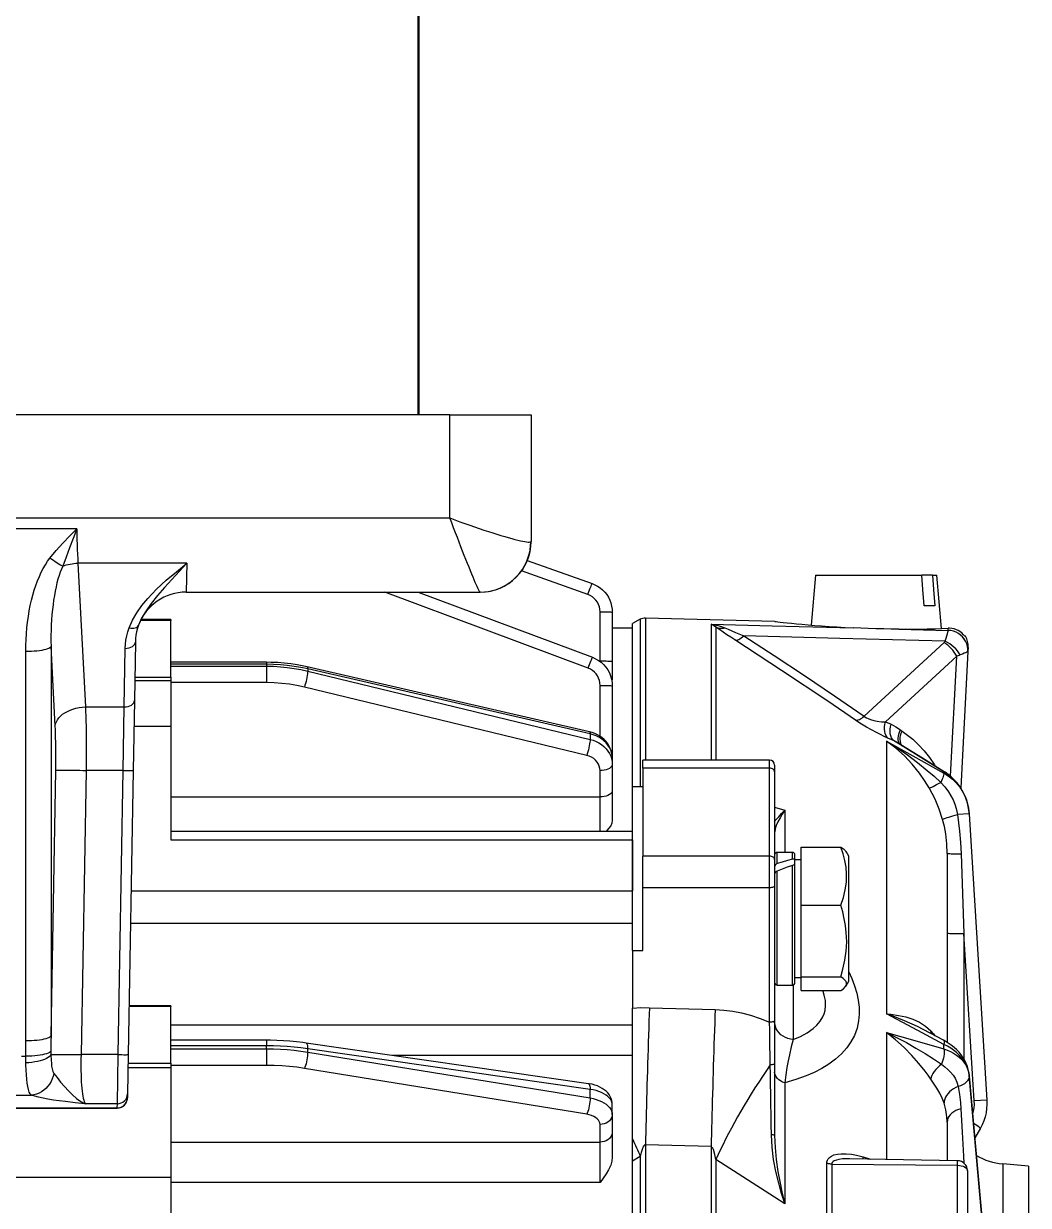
# Model space of a CAD drawing. Header units: millimetres. Extents: x 184 to 2141, y 95 to 1347.
# Drawn here: x 579.36 to 619.23, y 1046.54 to 1093.42 of the extents above; entities that cross this region are included whole.
import ezdxf

# ---------------------------------------------------------------- set-up
doc = ezdxf.new("R2010")
doc.units = ezdxf.units.MM
doc.layers.add('gruba', color=7, linetype='Continuous', lineweight=50)

msp = doc.modelspace()

# ---------------------------------------------------------------- linework, layer by layer
at = {"color": 7, "linetype": 'Continuous'}
for p, q in [((596.279, 1077.89), (579.03, 1077.89)), ((596.279, 1077.89), (599.501, 1077.89)), ((596.279, 1073.804), (596.279, 1077.89)), ((599.501, 1077.89), (599.501, 1072.877)), ((514.122, 1073.804), (596.279, 1073.804)), ((581.478, 1073.376), (577.25, 1073.376)), ((585.845, 1072.014), (581.521, 1072.014)), ((581.521, 1072.014), (581.82, 1066.309)), ((585.845, 1072.014), (585.813, 1070.863)), ((601.757, 1070.769), (599.124, 1071.704)), ((599.352, 1072.117), (601.919, 1071.205)), ((610.787, 1071.532), (610.614, 1069.554)), ((610.787, 1071.532), (615.008, 1071.532)), ((615.428, 1071.532), (615.008, 1071.532)), ((615.428, 1071.532), (615.6, 1071.532)), ((615.785, 1069.419), (615.6, 1071.532)), ((585.813, 1070.863), (597.482, 1070.863)), ((601.768, 1067.844), (593.696, 1070.863)), ((595.024, 1070.863), (601.938, 1068.277)), ((615.519, 1070.324), (615.099, 1070.324)), ((602.239, 1068.134), (602.239, 1070.086)), ((602.722, 1070.066), (602.722, 1068.114)), ((609.167, 1069.699), (604.039, 1069.833)), ((604.039, 1069.833), (604.039, 1064.198)), ((585.204, 1069.736), (584.005, 1069.736)), ((585.204, 1069.771), (584.022, 1069.771)), ((585.204, 1069.771), (585.204, 1069.736)), ((585.204, 1067.487), (585.204, 1069.736)), ((603.528, 1069.433), (602.722, 1069.433)), ((603.836, 1069.784), (603.528, 1069.617)), ((603.528, 1063.141), (603.528, 1069.617)), ((603.836, 1069.784), (603.836, 1063.141)), ((606.646, 1069.593), (606.646, 1064.198)), ((606.838, 1069.471), (606.838, 1064.198)), ((614.093, 1069.397), (616.053, 1069.346)), ((616.053, 1069.346), (616.057, 1069.429)), ((616.053, 1069.344), (616.053, 1069.346)), ((583.799, 1068.884), (583.759, 1066.561)), ((612.721, 1065.939), (615.889, 1068.866)), ((616.738, 1069.115), (616.709, 1069.115)), ((579.449, 1053.058), (579.449, 1068.502)), ((580.616, 1065.555), (580.451, 1068.705)), ((580.451, 1068.705), (580.451, 1053.261)), ((583.356, 1066.309), (583.397, 1068.633)), ((616.836, 1068.501), (616.55, 1063.093)), ((616.845, 1068.67), (616.836, 1068.501)), ((616.836, 1068.501), (616.836, 1068.501)), ((589.002, 1068.079), (585.204, 1068.079)), ((589.002, 1068.001), (585.204, 1068.001)), ((585.204, 1067.925), (589.002, 1067.925)), ((589.002, 1068.079), (589.002, 1068.001)), ((589.002, 1068.001), (589.002, 1067.925)), ((589.002, 1067.925), (589.002, 1067.273)), ((602.209, 1068.134), (602.239, 1068.134)), ((602.239, 1068.112), (602.239, 1068.134)), ((602.722, 1068.114), (602.722, 1067.402)), ((616.389, 1068.325), (613.565, 1065.715)), ((616.138, 1063.559), (616.389, 1068.325)), ((583.775, 1067.487), (585.204, 1067.487)), ((585.204, 1067.487), (585.204, 1067.346)), ((601.819, 1065.323), (590.615, 1067.897)), ((590.637, 1067.816), (590.637, 1067.731)), ((601.841, 1065.242), (590.637, 1067.816)), ((590.637, 1067.731), (601.841, 1065.02)), ((585.204, 1067.346), (583.773, 1067.346)), ((585.204, 1067.346), (585.204, 1065.544)), ((589.002, 1067.273), (585.204, 1067.273)), ((601.711, 1064.383), (590.507, 1067.095)), ((602.239, 1065.143), (602.239, 1067.165)), ((602.722, 1067.145), (602.722, 1064.563)), ((583.759, 1066.561), (583.711, 1063.79)), ((581.82, 1066.309), (583.356, 1066.309)), ((583.308, 1063.79), (583.356, 1066.309)), ((613.565, 1065.715), (613.785, 1065.62)), ((583.741, 1065.544), (585.204, 1065.544)), ((585.204, 1065.544), (585.204, 1061.039)), ((601.841, 1065.242), (601.841, 1065.02)), ((613.601, 1064.953), (613.601, 1054.133)), ((613.884, 1064.978), (613.664, 1065.074)), ((602.722, 1064.563), (602.722, 1064.282)), ((602.722, 1064.282), (602.722, 1064.029)), ((608.965, 1064.198), (603.931, 1064.198)), ((603.931, 1063.883), (603.931, 1064.198)), ((608.965, 1063.883), (608.965, 1064.198)), ((580.451, 1053.261), (580.639, 1063.792)), ((581.842, 1063.79), (581.642, 1052.516)), ((583.308, 1063.79), (581.842, 1063.79)), ((583.111, 1052.516), (583.308, 1063.79)), ((583.711, 1063.79), (583.514, 1052.516)), ((602.239, 1062.742), (602.239, 1063.782)), ((602.722, 1064.029), (602.722, 1062.989)), ((603.931, 1063.883), (603.931, 1060.39)), ((608.965, 1063.883), (603.931, 1063.883)), ((608.965, 1060.39), (608.965, 1063.883)), ((609.166, 1063.997), (609.166, 1063.735)), ((609.166, 1063.735), (609.166, 1060.255)), ((615.883, 1063.684), (615.88, 1063.738)), ((602.722, 1062.989), (602.722, 1061.807)), ((603.931, 1063.141), (603.528, 1063.141)), ((603.528, 1056.644), (603.528, 1063.141)), ((585.204, 1062.742), (602.239, 1062.742)), ((602.239, 1061.368), (602.239, 1062.742)), ((609.166, 1062.333), (609.568, 1062.216)), ((609.568, 1062.216), (609.568, 1060.54)), ((616.886, 1062.072), (616.422, 1062.044)), ((616.885, 1062.079), (616.886, 1062.072)), ((616.886, 1062.072), (617.586, 1050.709)), ((603.528, 1061.368), (585.204, 1061.368)), ((585.204, 1061.039), (603.528, 1061.039)), ((603.528, 1061.039), (603.528, 1059.016)), ((609.166, 1061.343), (609.166, 1061.239)), ((609.166, 1061.239), (609.166, 1061.239)), ((609.871, 1060.54), (609.267, 1060.54)), ((609.267, 1060.091), (609.267, 1060.54)), ((609.871, 1060.267), (609.871, 1060.54)), ((609.972, 1060.209), (609.972, 1060.439)), ((610.213, 1058.445), (610.213, 1060.751)), ((610.213, 1060.751), (611.791, 1060.751)), ((612.106, 1060.383), (611.999, 1060.568)), ((616.013, 1060.496), (616.013, 1053.003)), ((616.567, 1060.48), (616.678, 1057.322)), ((603.931, 1059.137), (603.931, 1060.39)), ((608.965, 1060.39), (603.931, 1060.39)), ((608.965, 1059.137), (608.965, 1060.39)), ((609.166, 1060.255), (609.166, 1059.21)), ((609.871, 1055.272), (609.871, 1060.022)), ((610.213, 1060.242), (609.972, 1060.242)), ((609.972, 1060.045), (609.972, 1060.209)), ((609.972, 1059.974), (609.972, 1060.045)), ((609.972, 1055.373), (609.972, 1059.974)), ((612.106, 1060.237), (612.106, 1060.383)), ((612.106, 1055.429), (612.106, 1060.237)), ((609.267, 1055.272), (609.267, 1059.795)), ((603.931, 1056.644), (603.931, 1059.137)), ((608.965, 1059.137), (603.931, 1059.137)), ((608.965, 1053.798), (608.965, 1059.137)), ((609.166, 1059.21), (609.166, 1053.871)), ((583.627, 1059.016), (603.528, 1059.016)), ((610.213, 1058.445), (611.791, 1058.445)), ((610.213, 1055.6), (610.213, 1058.445)), ((583.605, 1057.724), (603.528, 1057.724)), ((616.678, 1057.322), (616.678, 1052.342)), ((617.088, 1050.678), (616.678, 1057.322)), ((603.528, 1056.644), (603.931, 1056.644)), ((603.528, 1056.644), (603.528, 1054.359)), ((609.267, 1055.272), (609.871, 1055.272)), ((609.901, 1055.277), (609.901, 1053.113)), ((609.972, 1055.57), (610.213, 1055.57)), ((610.213, 1055.6), (611.791, 1055.6)), ((610.213, 1055.061), (610.213, 1055.6)), ((611.999, 1055.244), (612.106, 1055.429)), ((610.213, 1055.061), (611.791, 1055.061)), ((585.204, 1054.42), (583.547, 1054.42)), ((585.204, 1054.455), (583.548, 1054.455)), ((585.204, 1054.455), (585.204, 1054.42)), ((585.204, 1052.171), (585.204, 1054.42)), ((603.528, 1049.174), (603.528, 1054.359)), ((604.197, 1054.378), (606.804, 1054.3)), ((609.166, 1053.871), (609.166, 1052.144)), ((585.204, 1053.694), (603.528, 1053.694)), ((613.601, 1053.397), (613.601, 1048.357)), ((615.865, 1053.086), (615.056, 1053.513)), ((589.002, 1053.084), (585.204, 1053.084)), ((589.002, 1053.084), (589.002, 1052.864)), ((601.779, 1051.363), (590.575, 1052.973)), ((615.886, 1052.741), (615.886, 1052.923)), ((580.449, 1052.649), (580.449, 1052.52)), ((583.111, 1052.516), (581.642, 1052.516)), ((583.084, 1050.568), (583.111, 1052.516)), ((583.514, 1052.516), (583.487, 1050.958)), ((589.002, 1052.864), (585.204, 1052.864)), ((585.204, 1052.748), (589.002, 1052.748)), ((589.002, 1052.748), (589.002, 1052.864)), ((589.002, 1052.748), (589.002, 1052.09)), ((590.637, 1052.618), (590.637, 1052.748)), ((601.841, 1051.138), (590.637, 1052.748)), ((590.637, 1052.618), (601.841, 1050.795)), ((603.528, 1052.481), (593.998, 1052.481)), ((579.276, 1052.448), (579.452, 1052.448)), ((579.455, 1052.189), (579.452, 1052.448)), ((585.204, 1051.991), (583.505, 1051.991)), ((583.508, 1052.171), (585.204, 1052.171)), ((585.204, 1052.171), (585.204, 1051.991)), ((589.002, 1052.09), (585.204, 1052.09)), ((585.204, 1051.991), (585.204, 1047.655)), ((609.166, 1052.144), (609.166, 1049.307)), ((601.711, 1050.148), (590.507, 1051.97)), ((617.583, 1043.983), (616.885, 1051.73)), ((616.885, 1051.73), (616.886, 1051.702)), ((616.886, 1051.702), (616.886, 1051.679)), ((617.585, 1043.956), (616.886, 1051.702)), ((616.886, 1051.679), (617.585, 1043.933)), ((601.841, 1050.795), (601.841, 1051.138)), ((609.568, 1051.393), (609.568, 1046.602)), ((579.057, 1050.908), (579.672, 1050.908)), ((583.487, 1050.958), (583.484, 1050.797)), ((617.586, 1050.709), (617.088, 1050.678)), ((573.772, 1050.399), (583.08, 1050.399)), ((573.772, 1050.393), (583.08, 1050.393)), ((583.084, 1050.568), (581.809, 1050.568)), ((583.08, 1050.399), (583.081, 1050.399)), ((583.08, 1050.393), (583.08, 1050.399)), ((583.081, 1050.399), (583.084, 1050.568)), ((583.082, 1050.393), (583.081, 1050.399)), ((602.722, 1050.139), (602.722, 1050.528)), ((602.722, 1050.139), (602.722, 1049.44)), ((602.239, 1049.045), (602.239, 1049.744)), ((602.722, 1049.704), (602.722, 1049.674)), ((616.013, 1049.837), (616.013, 1048.315)), ((602.722, 1049.44), (602.722, 1048.443)), ((603.528, 1048.295), (603.528, 1049.174)), ((617.32, 1049.578), (617.112, 1049.217)), ((585.204, 1049.045), (602.239, 1049.045)), ((602.239, 1047.445), (602.239, 1049.045)), ((604.039, 1048.938), (604.039, 1000.523)), ((606.646, 1048.864), (604.039, 1048.938)), ((606.646, 1048.864), (606.646, 1000.596)), ((603.836, 1048.478), (603.528, 1048.295)), ((603.528, 1001.166), (603.528, 1048.295)), ((603.836, 1048.478), (603.836, 1000.982)), ((606.838, 1048.351), (606.838, 1001.109)), ((612.13, 1048.379), (612.118, 1048.38)), ((616.422, 1048.308), (612.13, 1048.383)), ((612.678, 1048.456), (612.968, 1048.368)), ((616.422, 1048.125), (616.422, 1048.308)), ((611.235, 1043.609), (611.235, 1048.203)), ((611.43, 1048.173), (611.43, 1043.585)), ((611.43, 1048.173), (616.422, 1048.125)), ((616.422, 1043.546), (616.422, 1048.125)), ((616.818, 1047.905), (616.818, 1047.902)), ((616.818, 1047.902), (616.818, 1043.367)), ((619.234, 1048.088), (618.218, 1048.177)), ((618.218, 1048.177), (618.218, 1045.338)), ((619.234, 1048.088), (619.234, 1045.269)), ((525.197, 1047.655), (585.204, 1047.655)), ((585.204, 1047.655), (585.204, 1046.131)), ((602.239, 1047.445), (585.204, 1047.445))]:
    msp.add_line(p, q, dxfattribs=at)
at = {"color": 7, "linetype": 'Continuous', "flags": 128}
for points in [[(596.279, 1073.804), (596.478, 1073.73), (596.676, 1073.658), (596.873, 1073.587), (597.067, 1073.518), (597.259, 1073.451), (597.447, 1073.387), (597.63, 1073.325), (597.808, 1073.266), (597.98, 1073.211), (598.146, 1073.158), (598.305, 1073.11), (598.455, 1073.065), (598.598, 1073.024), (598.732, 1072.986), (598.856, 1072.954), (598.971, 1072.925), (599.075, 1072.901), (599.168, 1072.881), (599.251, 1072.866), (599.322, 1072.856), (599.382, 1072.85), (599.429, 1072.849), (599.465, 1072.853), (599.488, 1072.861)], [(597.482, 1070.863), (597.474, 1070.869), (597.46, 1070.888), (597.442, 1070.918), (597.42, 1070.961), (597.393, 1071.016), (597.362, 1071.082), (597.327, 1071.16), (597.288, 1071.249), (597.245, 1071.349), (597.199, 1071.459), (597.149, 1071.58), (597.095, 1071.709), (597.038, 1071.848), (596.979, 1071.996), (596.917, 1072.151), (596.852, 1072.314), (596.785, 1072.484), (596.717, 1072.66), (596.646, 1072.841), (596.575, 1073.027), (596.502, 1073.217), (596.428, 1073.41), (596.353, 1073.606), (596.279, 1073.804)], [(580.409, 1072.212), (580.657, 1072.516), (580.919, 1072.808), (581.193, 1073.093), (581.474, 1073.371), (581.478, 1073.376)], [(581.478, 1073.376), (581.476, 1073.369), (581.331, 1072.991), (581.189, 1072.62), (581.049, 1072.251), (580.914, 1071.89)], [(581.478, 1073.376), (581.479, 1073.164), (581.482, 1072.956), (581.486, 1072.753), (581.492, 1072.557), (581.5, 1072.368), (581.51, 1072.186), (581.521, 1072.014)], [(597.482, 1070.863), (597.647, 1070.87), (597.811, 1070.89), (597.973, 1070.924), (598.131, 1070.971), (598.285, 1071.031), (598.433, 1071.103), (598.575, 1071.188), (598.709, 1071.284), (598.836, 1071.39), (598.953, 1071.507), (599.06, 1071.633), (599.157, 1071.767), (599.242, 1071.909), (599.315, 1072.057), (599.376, 1072.211), (599.424, 1072.37), (599.459, 1072.532), (599.48, 1072.696), (599.488, 1072.861)], [(599.488, 1072.861), (599.495, 1072.866), (599.499, 1072.872), (599.501, 1072.877)], [(579.449, 1068.502), (579.451, 1068.741), (579.46, 1068.978), (579.474, 1069.213), (579.494, 1069.445), (579.52, 1069.673), (579.551, 1069.898), (579.588, 1070.118), (579.63, 1070.333), (579.677, 1070.542), (579.73, 1070.745), (579.788, 1070.941), (579.85, 1071.13), (579.917, 1071.312), (579.989, 1071.485), (580.065, 1071.649), (580.145, 1071.805), (580.229, 1071.95), (580.317, 1072.086), (580.409, 1072.212)], [(580.914, 1071.89), (580.859, 1071.919), (580.801, 1071.952), (580.74, 1071.988), (580.677, 1072.028), (580.612, 1072.07), (580.545, 1072.115), (580.477, 1072.163), (580.409, 1072.212)], [(580.914, 1071.89), (580.864, 1071.777), (580.816, 1071.653), (580.77, 1071.521), (580.727, 1071.379), (580.687, 1071.228), (580.649, 1071.069), (580.615, 1070.903), (580.583, 1070.729), (580.555, 1070.548), (580.53, 1070.361), (580.508, 1070.168), (580.49, 1069.97), (580.475, 1069.767), (580.463, 1069.561), (580.455, 1069.35), (580.45, 1069.137), (580.449, 1068.922), (580.451, 1068.705)], [(580.914, 1071.89), (580.984, 1071.916), (581.057, 1071.94), (581.131, 1071.96), (581.207, 1071.977), (581.284, 1071.991), (581.363, 1072.002), (581.442, 1072.01), (581.521, 1072.014)], [(583.551, 1069.44), (583.686, 1069.745), (583.855, 1070.039), (584.059, 1070.33), (584.289, 1070.609), (584.642, 1070.979), (585.023, 1071.331), (585.427, 1071.674), (585.841, 1072.01), (585.845, 1072.014)], [(585.845, 1072.014), (585.841, 1072.009), (585.392, 1071.522), (584.957, 1071.049), (584.679, 1070.733), (584.422, 1070.413), (584.194, 1070.083), (584.047, 1069.825), (583.928, 1069.557)], [(615.099, 1070.324), (615.051, 1070.969), (615.008, 1071.532)], [(615.428, 1071.532), (615.471, 1070.969), (615.519, 1070.324)], [(601.757, 1070.769), (601.784, 1070.845), (601.811, 1070.92), (601.836, 1070.989), (601.859, 1071.051), (601.879, 1071.104), (601.895, 1071.148), (601.907, 1071.179), (601.915, 1071.198), (601.919, 1071.205)], [(602.239, 1070.086), (602.232, 1070.184), (602.212, 1070.281), (602.179, 1070.374), (602.134, 1070.462), (602.077, 1070.543), (602.009, 1070.615), (601.932, 1070.678), (601.848, 1070.729), (601.757, 1070.769)], [(601.919, 1071.205), (602.033, 1071.157), (602.142, 1071.099), (602.244, 1071.029), (602.339, 1070.949), (602.425, 1070.86), (602.501, 1070.763), (602.567, 1070.658), (602.622, 1070.548), (602.666, 1070.432), (602.697, 1070.312), (602.716, 1070.19), (602.722, 1070.066)], [(602.239, 1070.086), (602.323, 1070.085), (602.405, 1070.084), (602.481, 1070.083), (602.55, 1070.081), (602.609, 1070.079), (602.658, 1070.076), (602.693, 1070.073), (602.715, 1070.07), (602.722, 1070.066)], [(583.397, 1068.633), (583.405, 1068.798), (583.425, 1068.962), (583.456, 1069.124), (583.498, 1069.284), (583.551, 1069.44)], [(583.551, 1069.44), (583.615, 1069.43), (583.678, 1069.427), (583.737, 1069.431), (583.791, 1069.443), (583.839, 1069.463), (583.878, 1069.489), (583.908, 1069.521), (583.928, 1069.557)], [(583.928, 1069.557), (583.884, 1069.427), (583.849, 1069.294), (583.823, 1069.159), (583.807, 1069.022), (583.799, 1068.884)], [(606.646, 1069.593), (609.062, 1069.53), (612.293, 1069.445)], [(606.838, 1069.471), (606.744, 1069.545), (606.648, 1069.593), (606.646, 1069.593)], [(606.646, 1069.593), (606.65, 1069.593), (606.918, 1069.544), (607.052, 1069.503), (607.184, 1069.45)], [(607.589, 1068.967), (607.426, 1069.072), (607.269, 1069.175), (607.117, 1069.277), (606.973, 1069.375), (606.838, 1069.471)], [(606.838, 1069.471), (606.876, 1069.455), (606.916, 1069.442), (606.958, 1069.434), (607.001, 1069.429), (607.046, 1069.429), (607.091, 1069.432), (607.137, 1069.439), (607.184, 1069.45)], [(607.184, 1069.45), (607.32, 1069.389), (607.466, 1069.325), (607.619, 1069.26), (607.94, 1069.127)], [(609.167, 1069.698), (609.179, 1069.697), (609.22, 1069.692), (609.29, 1069.684), (609.386, 1069.674), (609.51, 1069.66), (609.658, 1069.644), (609.832, 1069.626), (610.03, 1069.607), (610.251, 1069.586), (610.491, 1069.565), (610.752, 1069.543), (611.031, 1069.521), (611.325, 1069.5), (611.632, 1069.48), (611.958, 1069.462), (612.293, 1069.445)], [(614.093, 1069.397), (613.795, 1069.399), (613.494, 1069.402), (613.184, 1069.408), (612.874, 1069.418), (612.583, 1069.431), (612.293, 1069.445)], [(614.093, 1069.397), (614.296, 1069.397), (614.612, 1069.397), (614.919, 1069.4), (615.223, 1069.405), (615.512, 1069.411), (615.793, 1069.419), (616.057, 1069.429)], [(615.936, 1068.917), (615.969, 1069.032), (615.999, 1069.133), (616.02, 1069.209), (616.037, 1069.271), (616.048, 1069.317), (616.053, 1069.344)], [(616.836, 1068.501), (616.834, 1068.608), (616.819, 1068.714), (616.789, 1068.816), (616.746, 1068.914), (616.69, 1069.005), (616.623, 1069.088), (616.545, 1069.162), (616.458, 1069.224), (616.364, 1069.275), (616.264, 1069.312), (616.159, 1069.336), (616.053, 1069.346)], [(616.836, 1068.501), (616.834, 1068.607), (616.819, 1068.712), (616.789, 1068.815), (616.746, 1068.912), (616.69, 1069.003), (616.623, 1069.086), (616.545, 1069.16), (616.458, 1069.222), (616.364, 1069.272), (616.264, 1069.31), (616.159, 1069.334), (616.053, 1069.344)], [(616.709, 1069.115), (616.653, 1069.185), (616.592, 1069.245), (616.451, 1069.341), (616.289, 1069.404), (616.105, 1069.429), (616.057, 1069.429)], [(583.397, 1068.633), (583.475, 1068.637), (583.55, 1068.651), (583.619, 1068.673), (583.68, 1068.705), (583.73, 1068.743), (583.767, 1068.787), (583.791, 1068.834), (583.799, 1068.884)], [(607.589, 1068.967), (607.622, 1068.961), (607.66, 1068.963), (607.7, 1068.973), (607.744, 1068.99), (607.791, 1069.014), (607.839, 1069.045), (607.889, 1069.083), (607.94, 1069.127)], [(612.37, 1065.786), (611.277, 1066.534), (609.443, 1067.76), (607.589, 1068.967)], [(607.94, 1069.127), (609.149, 1068.343), (610.349, 1067.551), (611.54, 1066.75), (612.721, 1065.939)], [(615.936, 1068.917), (611.751, 1069.027), (607.94, 1069.127)], [(615.889, 1068.866), (615.906, 1068.882), (615.921, 1068.899), (615.936, 1068.917)], [(616.389, 1068.325), (616.344, 1068.402), (616.293, 1068.479), (616.235, 1068.554), (616.172, 1068.626), (616.105, 1068.694), (616.035, 1068.758), (615.963, 1068.815), (615.889, 1068.866)], [(616.525, 1068.371), (616.477, 1068.451), (616.419, 1068.531), (616.353, 1068.608), (616.279, 1068.682), (616.199, 1068.75), (616.114, 1068.813), (616.026, 1068.869), (615.936, 1068.917)], [(580.451, 1068.705), (580.435, 1068.68), (580.406, 1068.655), (580.364, 1068.632), (580.31, 1068.609), (580.245, 1068.589), (580.17, 1068.57), (580.085, 1068.552), (579.992, 1068.538), (579.892, 1068.525), (579.786, 1068.515), (579.676, 1068.508), (579.563, 1068.504), (579.449, 1068.502)], [(616.836, 1068.501), (616.826, 1068.492), (616.796, 1068.478), (616.752, 1068.46), (616.693, 1068.436), (616.616, 1068.407), (616.525, 1068.371)], [(590.615, 1067.897), (590.478, 1067.927), (590.224, 1067.975), (589.967, 1068.014), (589.708, 1068.044), (589.448, 1068.065), (589.187, 1068.076), (589.002, 1068.079)], [(590.637, 1067.816), (590.37, 1067.872), (590.1, 1067.918), (589.827, 1067.954), (589.553, 1067.98), (589.278, 1067.996), (589.002, 1068.001)], [(589.002, 1067.925), (589.278, 1067.92), (589.553, 1067.904), (589.827, 1067.877), (590.1, 1067.839), (590.37, 1067.79), (590.637, 1067.731)], [(601.768, 1067.844), (601.797, 1067.92), (601.825, 1067.994), (601.851, 1068.062), (601.875, 1068.124), (601.896, 1068.177), (601.913, 1068.22), (601.926, 1068.252), (601.934, 1068.271), (601.938, 1068.277)], [(601.938, 1068.277), (602.06, 1068.223), (602.175, 1068.157), (602.282, 1068.078), (602.38, 1067.988), (602.468, 1067.887), (602.543, 1067.778), (602.607, 1067.661), (602.657, 1067.538), (602.693, 1067.409), (602.715, 1067.278), (602.722, 1067.145)], [(602.239, 1068.134), (602.323, 1068.134), (602.405, 1068.133), (602.481, 1068.131), (602.55, 1068.129), (602.609, 1068.127), (602.658, 1068.124), (602.693, 1068.121), (602.715, 1068.118), (602.722, 1068.114)], [(616.525, 1068.371), (616.482, 1068.355), (616.437, 1068.339), (616.389, 1068.325)], [(590.637, 1067.731), (590.635, 1067.681), (590.628, 1067.622), (590.618, 1067.554), (590.605, 1067.479), (590.589, 1067.401), (590.571, 1067.322), (590.55, 1067.242), (590.529, 1067.166), (590.507, 1067.095)], [(590.615, 1067.897), (590.618, 1067.896), (590.628, 1067.882), (590.635, 1067.855), (590.637, 1067.816)], [(602.239, 1067.165), (602.233, 1067.262), (602.213, 1067.358), (602.181, 1067.45), (602.136, 1067.537), (602.081, 1067.617), (602.015, 1067.689), (601.94, 1067.751), (601.857, 1067.803), (601.768, 1067.844)], [(590.507, 1067.095), (590.211, 1067.159), (589.912, 1067.209), (589.61, 1067.244), (589.306, 1067.266), (589.002, 1067.273)], [(602.239, 1067.165), (602.323, 1067.164), (602.405, 1067.163), (602.481, 1067.162), (602.55, 1067.16), (602.609, 1067.158), (602.658, 1067.155), (602.693, 1067.152), (602.715, 1067.149), (602.722, 1067.145)], [(602.722, 1067.402), (602.706, 1067.346), (602.703, 1067.342)], [(583.356, 1066.309), (583.434, 1066.313), (583.509, 1066.327), (583.579, 1066.349), (583.639, 1066.381), (583.689, 1066.419), (583.727, 1066.463), (583.75, 1066.511), (583.759, 1066.561)], [(580.616, 1065.555), (580.633, 1065.638), (580.663, 1065.719), (580.707, 1065.799), (580.763, 1065.875), (580.831, 1065.947), (580.91, 1066.015), (581, 1066.077), (581.099, 1066.133), (581.206, 1066.182), (581.32, 1066.224), (581.44, 1066.258), (581.564, 1066.283), (581.691, 1066.3), (581.82, 1066.309)], [(581.82, 1066.309), (581.826, 1066.13), (581.831, 1065.943), (581.836, 1065.749), (581.84, 1065.548), (581.843, 1065.342), (581.845, 1065.13), (581.847, 1064.914), (581.847, 1064.694), (581.847, 1064.471), (581.846, 1064.246), (581.845, 1064.019), (581.842, 1063.79)], [(612.37, 1065.786), (612.405, 1065.783), (612.443, 1065.786), (612.484, 1065.796), (612.528, 1065.813), (612.574, 1065.835), (612.622, 1065.864), (612.671, 1065.899), (612.721, 1065.939)], [(613.664, 1065.074), (613.518, 1065.139), (613.363, 1065.212), (613.202, 1065.293), (613.008, 1065.396), (612.81, 1065.507), (612.614, 1065.626), (612.427, 1065.747), (612.37, 1065.786)], [(612.721, 1065.939), (612.751, 1065.919), (612.814, 1065.88), (612.883, 1065.846), (612.972, 1065.81), (613.102, 1065.771), (613.229, 1065.744), (613.403, 1065.722), (613.565, 1065.715)], [(613.664, 1065.074), (613.619, 1065.124), (613.582, 1065.186), (613.554, 1065.257), (613.536, 1065.338), (613.528, 1065.426), (613.53, 1065.52), (613.542, 1065.617), (613.565, 1065.715)], [(613.884, 1064.978), (613.839, 1065.028), (613.802, 1065.089), (613.774, 1065.161), (613.756, 1065.242), (613.748, 1065.33), (613.75, 1065.424), (613.763, 1065.521), (613.785, 1065.62)], [(613.785, 1065.62), (613.976, 1065.521), (614.158, 1065.395)], [(580.639, 1063.792), (580.642, 1063.984), (580.643, 1064.175), (580.644, 1064.363), (580.643, 1064.549), (580.642, 1064.731), (580.639, 1064.908), (580.635, 1065.08), (580.63, 1065.245), (580.624, 1065.404), (580.616, 1065.555)], [(602.722, 1064.282), (602.719, 1064.359), (602.706, 1064.463), (602.681, 1064.564), (602.645, 1064.662), (602.6, 1064.756), (602.544, 1064.847), (602.479, 1064.931), (602.405, 1065.011), (602.323, 1065.083), (602.233, 1065.148), (602.135, 1065.206), (602.032, 1065.254), (601.924, 1065.294), (601.819, 1065.323)], [(601.819, 1065.323), (601.822, 1065.322), (601.832, 1065.308), (601.839, 1065.281), (601.841, 1065.242)], [(602.722, 1064.282), (602.715, 1064.39), (602.694, 1064.496), (602.66, 1064.6), (602.611, 1064.7), (602.55, 1064.795), (602.477, 1064.884), (602.393, 1064.967), (602.299, 1065.041), (602.195, 1065.106), (602.083, 1065.162), (601.965, 1065.208), (601.841, 1065.242)], [(614.163, 1064.809), (614.142, 1064.831), (614.11, 1064.878), (614.087, 1064.934), (614.074, 1064.999), (614.072, 1065.07), (614.079, 1065.146), (614.096, 1065.227), (614.123, 1065.31), (614.158, 1065.395)], [(614.226, 1064.77), (614.193, 1064.819), (614.169, 1064.877), (614.154, 1064.944), (614.148, 1065.017), (614.152, 1065.095), (614.166, 1065.178), (614.189, 1065.263), (614.221, 1065.349)], [(614.158, 1065.395), (614.187, 1065.373), (614.221, 1065.349)], [(614.221, 1065.349), (614.435, 1065.195), (614.643, 1065.025), (614.879, 1064.805), (615.102, 1064.564), (615.315, 1064.296), (615.512, 1064.008), (615.54, 1063.96)], [(601.841, 1065.02), (601.839, 1064.97), (601.832, 1064.91), (601.822, 1064.842), (601.809, 1064.768), (601.793, 1064.69), (601.775, 1064.61), (601.754, 1064.531), (601.733, 1064.454), (601.711, 1064.383)], [(601.841, 1065.02), (601.965, 1064.984), (602.083, 1064.937), (602.195, 1064.879), (602.299, 1064.812), (602.393, 1064.735), (602.477, 1064.65), (602.55, 1064.558), (602.611, 1064.46), (602.66, 1064.357), (602.694, 1064.25), (602.715, 1064.14), (602.722, 1064.029)], [(613.601, 1064.953), (614.645, 1064.372), (615.883, 1063.684)], [(615.302, 1063.096), (615.118, 1063.393), (614.917, 1063.678), (614.628, 1064.035), (614.316, 1064.364), (613.972, 1064.672), (613.608, 1064.948), (613.601, 1064.953)], [(613.601, 1064.953), (613.609, 1064.948), (614.026, 1064.683), (614.433, 1064.403), (614.832, 1064.106), (615.22, 1063.793), (615.491, 1063.558), (615.755, 1063.315)], [(615.88, 1063.738), (614.865, 1064.369), (613.884, 1064.978)], [(614.072, 1064.87), (614.061, 1064.878), (613.884, 1064.978)], [(615.897, 1063.738), (615.138, 1064.211), (614.072, 1064.87)], [(602.239, 1063.782), (602.232, 1063.872), (602.209, 1063.96), (602.173, 1064.044), (602.122, 1064.122), (602.059, 1064.194), (601.985, 1064.257), (601.901, 1064.31), (601.809, 1064.352), (601.711, 1064.383)], [(602.684, 1064.57), (602.693, 1064.569), (602.715, 1064.566), (602.722, 1064.563)], [(580.639, 1063.792), (580.656, 1063.794), (580.687, 1063.796), (580.731, 1063.797), (580.788, 1063.798), (580.856, 1063.799), (580.936, 1063.799), (581.025, 1063.799), (581.124, 1063.799), (581.231, 1063.798), (581.345, 1063.797), (581.464, 1063.796), (581.588, 1063.794), (581.714, 1063.792), (581.842, 1063.79)], [(583.308, 1063.79), (583.386, 1063.789), (583.462, 1063.788), (583.532, 1063.788), (583.593, 1063.787), (583.643, 1063.788), (583.68, 1063.788), (583.703, 1063.789), (583.711, 1063.79)], [(602.722, 1064.029), (602.715, 1063.986), (602.693, 1063.945), (602.658, 1063.906), (602.609, 1063.87), (602.55, 1063.84), (602.481, 1063.815), (602.405, 1063.797), (602.323, 1063.786), (602.239, 1063.782)], [(609.166, 1063.735), (609.162, 1063.764), (609.151, 1063.792), (609.132, 1063.817), (609.107, 1063.84), (609.077, 1063.858), (609.042, 1063.872), (609.004, 1063.881), (608.965, 1063.883)], [(616.885, 1062.079), (616.867, 1062.252), (616.835, 1062.422), (616.787, 1062.594), (616.724, 1062.761), (616.65, 1062.917), (616.564, 1063.067), (616.462, 1063.213), (616.349, 1063.35), (616.131, 1063.559), (615.88, 1063.738)], [(615.897, 1063.737), (615.895, 1063.738), (615.88, 1063.738)], [(616.874, 1062.186), (616.873, 1062.204), (616.849, 1062.355), (616.814, 1062.504), (616.768, 1062.651), (616.711, 1062.794), (616.645, 1062.933), (616.568, 1063.066), (616.483, 1063.191), (616.389, 1063.31), (616.286, 1063.423), (616.175, 1063.529), (616.055, 1063.626), (615.929, 1063.715), (615.896, 1063.735)], [(615.302, 1063.096), (615.322, 1063.101), (615.355, 1063.112), (615.399, 1063.131), (615.453, 1063.157), (615.517, 1063.188), (615.59, 1063.226), (615.67, 1063.268), (615.755, 1063.315)], [(615.883, 1063.684), (615.884, 1063.662), (615.879, 1063.632), (615.87, 1063.595), (615.856, 1063.55), (615.837, 1063.498), (615.813, 1063.441), (615.786, 1063.38), (615.755, 1063.315)], [(615.755, 1063.315), (615.92, 1063.135), (616.068, 1062.939), (616.164, 1062.787), (616.246, 1062.627), (616.317, 1062.456), (616.373, 1062.28), (616.422, 1062.044)], [(615.883, 1063.684), (615.972, 1063.631), (616.101, 1063.542), (616.223, 1063.443), (616.375, 1063.293), (616.447, 1063.209), (616.514, 1063.122), (616.635, 1062.931), (616.735, 1062.725), (616.774, 1062.622), (616.808, 1062.518), (616.859, 1062.299), (616.886, 1062.072)], [(602.722, 1062.989), (602.715, 1062.946), (602.693, 1062.905), (602.658, 1062.866), (602.609, 1062.83), (602.55, 1062.8), (602.481, 1062.775), (602.405, 1062.757), (602.323, 1062.746), (602.239, 1062.742)], [(615.833, 1061.844), (615.701, 1062.255), (615.533, 1062.656), (615.422, 1062.878), (615.302, 1063.096)], [(609.166, 1061.765), (609.213, 1061.824), (609.326, 1061.953), (609.44, 1062.077), (609.565, 1062.212), (609.568, 1062.216)], [(609.568, 1062.216), (609.566, 1062.212), (609.469, 1062.055), (609.381, 1061.907), (609.296, 1061.749), (609.229, 1061.603), (609.183, 1061.467), (609.167, 1061.347)], [(615.833, 1061.844), (615.844, 1061.852), (615.868, 1061.864), (615.904, 1061.879), (615.951, 1061.896), (616.01, 1061.916), (616.077, 1061.939), (616.154, 1061.963), (616.238, 1061.989), (616.328, 1062.016), (616.422, 1062.044)], [(616.013, 1060.496), (615.998, 1060.883), (615.954, 1061.272), (615.902, 1061.559), (615.833, 1061.844)], [(616.422, 1062.044), (616.507, 1061.378), (616.544, 1060.93), (616.567, 1060.48)], [(602.722, 1061.807), (602.706, 1061.702), (602.66, 1061.598), (602.579, 1061.48), (602.48, 1061.368)], [(611.791, 1058.445), (611.893, 1058.745), (611.969, 1059.049), (612.014, 1059.363), (612.023, 1059.68), (612.001, 1059.949), (611.954, 1060.216), (611.882, 1060.486), (611.791, 1060.751)], [(611.791, 1060.751), (611.893, 1060.681), (611.969, 1060.61), (611.996, 1060.566)], [(616.013, 1060.496), (616.019, 1060.494), (616.038, 1060.492), (616.069, 1060.49), (616.112, 1060.488), (616.166, 1060.486), (616.23, 1060.485), (616.304, 1060.483), (616.385, 1060.482), (616.474, 1060.481), (616.567, 1060.48)], [(609.166, 1060.255), (609.162, 1060.281), (609.151, 1060.307), (609.132, 1060.33), (609.107, 1060.351), (609.077, 1060.368), (609.042, 1060.38), (609.004, 1060.388), (608.965, 1060.39)], [(609.267, 1060.091), (609.245, 1060.082), (609.209, 1060.058), (609.182, 1060.026), (609.168, 1059.995), (609.166, 1059.976)], [(609.871, 1060.267), (609.67, 1060.213), (609.469, 1060.154), (609.267, 1060.091)], [(609.871, 1060.022), (609.669, 1059.95), (609.467, 1059.874), (609.267, 1059.795)], [(609.972, 1060.209), (609.972, 1060.21), (609.967, 1060.232), (609.955, 1060.251), (609.933, 1060.265), (609.902, 1060.271), (609.871, 1060.267)], [(609.972, 1059.974), (609.967, 1059.997), (609.954, 1060.014), (609.934, 1060.025), (609.906, 1060.029), (609.872, 1060.022), (609.871, 1060.022)], [(609.267, 1059.795), (609.224, 1059.769), (609.192, 1059.737), (609.172, 1059.7), (609.166, 1059.673), (609.166, 1059.67)], [(609.166, 1059.21), (609.162, 1059.196), (609.151, 1059.182), (609.132, 1059.17), (609.107, 1059.158), (609.077, 1059.149), (609.042, 1059.143), (609.004, 1059.138), (608.965, 1059.137)], [(611.791, 1055.6), (611.876, 1055.903), (611.954, 1056.259), (612.005, 1056.619), (612.024, 1056.991), (612.01, 1057.364), (611.978, 1057.636), (611.93, 1057.906), (611.867, 1058.177), (611.791, 1058.445)], [(616.013, 1057.331), (616.019, 1057.33), (616.038, 1057.329), (616.07, 1057.328), (616.114, 1057.327), (616.169, 1057.326), (616.235, 1057.325), (616.31, 1057.324), (616.393, 1057.324), (616.484, 1057.323), (616.579, 1057.323), (616.678, 1057.322)], [(612.106, 1055.801), (612.227, 1055.536), (612.337, 1055.247), (612.423, 1054.96), (612.484, 1054.673), (612.517, 1054.392), (612.523, 1054.118), (612.499, 1053.855), (612.434, 1053.559), (612.331, 1053.279), (612.195, 1053.019), (612.027, 1052.779), (611.817, 1052.545), (611.579, 1052.332), (611.316, 1052.139), (611.033, 1051.965), (610.732, 1051.81), (610.417, 1051.673), (610.001, 1051.522), (609.568, 1051.393)], [(611.791, 1055.061), (611.893, 1055.131), (611.969, 1055.202), (612.014, 1055.275), (612.023, 1055.349), (612.001, 1055.412), (611.954, 1055.475), (611.882, 1055.537), (611.791, 1055.6)], [(609.901, 1053.113), (610.188, 1053.237), (610.455, 1053.383), (610.694, 1053.553), (610.843, 1053.69), (610.972, 1053.843), (611.074, 1054.01), (611.128, 1054.135), (611.166, 1054.267), (611.19, 1054.462), (611.18, 1054.668), (611.137, 1054.879), (611.09, 1055.021), (611.073, 1055.061)], [(603.528, 1054.359), (603.861, 1054.379), (604.197, 1054.378)], [(604.197, 1054.378), (604.187, 1054.112), (604.178, 1053.841), (604.169, 1053.567), (604.16, 1053.289), (604.151, 1053.009), (604.142, 1052.728), (604.133, 1052.445), (604.125, 1052.161), (604.116, 1051.878), (604.108, 1051.595), (604.1, 1051.313), (604.092, 1051.034), (604.084, 1050.757), (604.077, 1050.483), (604.07, 1050.212), (604.063, 1049.946), (604.056, 1049.685), (604.05, 1049.43), (604.044, 1049.181), (604.039, 1048.938)], [(606.804, 1054.3), (606.795, 1054.033), (606.786, 1053.763), (606.777, 1053.489), (606.768, 1053.212), (606.759, 1052.932), (606.75, 1052.651), (606.741, 1052.368), (606.733, 1052.085), (606.724, 1051.802), (606.716, 1051.519), (606.708, 1051.238), (606.7, 1050.958), (606.692, 1050.681), (606.685, 1050.408), (606.678, 1050.138), (606.671, 1049.872), (606.664, 1049.611), (606.658, 1049.356), (606.652, 1049.107), (606.646, 1048.864)], [(606.804, 1054.3), (607.156, 1054.278), (607.506, 1054.234), (607.857, 1054.167), (608.203, 1054.078), (608.589, 1053.952), (608.965, 1053.798)], [(609.166, 1053.871), (609.162, 1053.857), (609.151, 1053.843), (609.132, 1053.831), (609.107, 1053.819), (609.077, 1053.81), (609.042, 1053.804), (609.004, 1053.799), (608.965, 1053.798)], [(615.886, 1052.923), (614.851, 1053.472), (613.601, 1054.133)], [(613.601, 1054.133), (613.608, 1054.133), (613.776, 1054.118), (614.083, 1054.074), (614.375, 1054.008), (614.649, 1053.918), (614.909, 1053.799), (615.148, 1053.649), (615.364, 1053.463)], [(615.055, 1053.512), (614.833, 1053.628), (614.325, 1053.858), (613.798, 1054.064), (613.609, 1054.131), (613.601, 1054.133)], [(608.994, 1052.11), (608.986, 1052.505), (608.98, 1052.833), (608.974, 1053.157), (608.969, 1053.48), (608.965, 1053.798)], [(609.901, 1053.113), (609.794, 1053.127), (609.69, 1053.155), (609.591, 1053.194), (609.499, 1053.245), (609.416, 1053.306), (609.342, 1053.376), (609.281, 1053.455), (609.231, 1053.54), (609.195, 1053.63), (609.173, 1053.723), (609.166, 1053.819)], [(613.601, 1053.397), (614.636, 1053.1), (615.886, 1052.741)], [(615.364, 1051.545), (615.255, 1051.698), (615.14, 1051.853), (614.889, 1052.167), (614.606, 1052.487), (614.301, 1052.798), (613.964, 1053.104), (613.608, 1053.391), (613.601, 1053.397)], [(613.601, 1053.397), (613.609, 1053.393), (614.006, 1053.196), (614.393, 1052.991), (614.772, 1052.776), (615.139, 1052.555), (615.469, 1052.346), (615.788, 1052.135)], [(615.364, 1053.463), (615.472, 1053.34), (615.524, 1053.266)], [(615.397, 1053.328), (615.379, 1053.382), (615.364, 1053.463)], [(580.451, 1053.261), (580.435, 1053.236), (580.406, 1053.211), (580.364, 1053.188), (580.31, 1053.165), (580.245, 1053.144), (580.17, 1053.125), (580.085, 1053.108), (579.992, 1053.093), (579.892, 1053.081), (579.786, 1053.071), (579.676, 1053.064), (579.563, 1053.06), (579.449, 1053.058)], [(579.452, 1052.448), (579.45, 1052.651), (579.449, 1052.854), (579.449, 1053.058)], [(580.451, 1053.261), (580.45, 1053.056), (580.449, 1052.852), (580.449, 1052.649)], [(590.575, 1052.973), (590.442, 1052.991), (590.189, 1053.021), (589.933, 1053.046), (589.676, 1053.064), (589.418, 1053.077), (589.158, 1053.083), (589.002, 1053.084)], [(590.575, 1052.973), (590.589, 1052.967), (590.605, 1052.947), (590.618, 1052.914), (590.628, 1052.869), (590.635, 1052.813), (590.637, 1052.748)], [(609.901, 1053.113), (609.824, 1052.819), (609.75, 1052.503), (609.701, 1052.263), (609.654, 1052.002), (609.609, 1051.712), (609.568, 1051.393)], [(616.883, 1051.73), (616.874, 1051.811), (616.85, 1051.93), (616.816, 1052.049), (616.77, 1052.166), (616.714, 1052.282), (616.648, 1052.394), (616.571, 1052.503), (616.486, 1052.607), (616.392, 1052.706), (616.288, 1052.801), (616.175, 1052.89), (616.054, 1052.974), (615.926, 1053.052), (615.864, 1053.085)], [(615.865, 1053.086), (615.881, 1053.072), (615.891, 1053.048), (615.895, 1053.015), (615.893, 1052.973), (615.886, 1052.923)], [(616.886, 1051.702), (616.869, 1051.819), (616.838, 1051.936), (616.793, 1052.055), (616.734, 1052.172), (616.664, 1052.283), (616.582, 1052.39), (616.486, 1052.497), (616.379, 1052.598), (616.269, 1052.687), (616.151, 1052.771), (616.022, 1052.85), (615.886, 1052.923)], [(580.449, 1052.649), (580.424, 1052.623), (580.387, 1052.597), (580.335, 1052.573), (580.272, 1052.55), (580.197, 1052.529), (580.111, 1052.509), (580.016, 1052.492), (579.913, 1052.477), (579.804, 1052.466), (579.689, 1052.457), (579.572, 1052.45), (579.452, 1052.448)], [(580.449, 1052.52), (580.424, 1052.478), (580.385, 1052.438), (580.333, 1052.399), (580.27, 1052.362), (580.194, 1052.327), (580.109, 1052.296), (580.015, 1052.268), (579.912, 1052.243), (579.804, 1052.223), (579.69, 1052.207), (579.574, 1052.196), (579.455, 1052.189)], [(580.449, 1052.52), (580.477, 1052.521), (580.519, 1052.523), (580.573, 1052.524), (580.641, 1052.525), (580.72, 1052.525), (580.81, 1052.525), (580.91, 1052.525), (581.018, 1052.524), (581.134, 1052.523), (581.255, 1052.522), (581.382, 1052.52), (581.511, 1052.518), (581.642, 1052.516)], [(580.449, 1052.52), (580.456, 1052.286), (580.464, 1052.171), (580.476, 1052.062), (580.496, 1051.948), (580.525, 1051.847), (580.565, 1051.77)], [(581.642, 1052.516), (581.638, 1052.353), (581.636, 1052.191), (581.636, 1052.032), (581.638, 1051.876), (581.642, 1051.725), (581.647, 1051.579), (581.654, 1051.439), (581.663, 1051.307), (581.674, 1051.182), (581.686, 1051.067), (581.7, 1050.962), (581.715, 1050.867), (581.732, 1050.783), (581.75, 1050.711), (581.768, 1050.651), (581.788, 1050.603), (581.809, 1050.568)], [(583.111, 1052.516), (583.19, 1052.515), (583.265, 1052.514), (583.335, 1052.513), (583.396, 1052.513), (583.446, 1052.513), (583.483, 1052.514), (583.506, 1052.515), (583.514, 1052.516)], [(590.637, 1052.748), (590.37, 1052.783), (590.1, 1052.812), (589.827, 1052.835), (589.553, 1052.851), (589.278, 1052.861), (589.002, 1052.864)], [(589.002, 1052.748), (589.278, 1052.744), (589.553, 1052.733), (589.827, 1052.715), (590.1, 1052.69), (590.37, 1052.657), (590.637, 1052.618)], [(590.637, 1052.618), (590.635, 1052.546), (590.628, 1052.468), (590.618, 1052.388), (590.605, 1052.307), (590.589, 1052.227), (590.571, 1052.152), (590.55, 1052.082), (590.529, 1052.021), (590.507, 1051.97)], [(615.886, 1052.741), (615.893, 1052.675), (615.895, 1052.604), (615.891, 1052.528), (615.881, 1052.449), (615.865, 1052.369), (615.844, 1052.289), (615.818, 1052.211), (615.788, 1052.135)], [(615.886, 1052.741), (616.145, 1052.637), (616.266, 1052.571), (616.379, 1052.498), (616.483, 1052.417), (616.577, 1052.329), (616.662, 1052.232), (616.734, 1052.129), (616.792, 1052.023), (616.836, 1051.914), (616.868, 1051.798), (616.886, 1051.679)], [(579.672, 1050.908), (579.625, 1050.958), (579.585, 1051.031), (579.552, 1051.127), (579.525, 1051.245), (579.503, 1051.384), (579.486, 1051.541), (579.473, 1051.715), (579.464, 1051.904), (579.457, 1052.105), (579.455, 1052.189)], [(590.507, 1051.97), (590.211, 1052.013), (589.912, 1052.047), (589.61, 1052.071), (589.306, 1052.085), (589.002, 1052.09)], [(608.994, 1052.11), (608.838, 1051.883), (608.684, 1051.654), (608.533, 1051.425), (608.385, 1051.194), (608.24, 1050.963), (608.098, 1050.733), (607.959, 1050.503), (607.825, 1050.275), (607.695, 1050.048), (607.569, 1049.824), (607.449, 1049.602), (607.333, 1049.383), (607.222, 1049.168), (607.117, 1048.956), (607.018, 1048.75), (606.925, 1048.548), (606.838, 1048.351)], [(609.166, 1052.144), (609.163, 1052.138), (609.153, 1052.132), (609.138, 1052.126), (609.117, 1052.122), (609.091, 1052.117), (609.062, 1052.114), (609.029, 1052.112), (608.994, 1052.11)], [(609.035, 1049.337), (609.029, 1049.737), (609.023, 1050.139), (609.018, 1050.542), (609.012, 1050.949), (609.005, 1051.355), (609, 1051.733), (608.994, 1052.11)], [(615.788, 1052.135), (615.704, 1052.068), (615.626, 1051.996), (615.556, 1051.921), (615.495, 1051.843), (615.445, 1051.766), (615.406, 1051.689), (615.379, 1051.615), (615.364, 1051.545)], [(615.788, 1052.135), (615.924, 1052.029), (616.043, 1051.926), (616.149, 1051.819), (616.245, 1051.704), (616.325, 1051.583), (616.402, 1051.421), (616.452, 1051.249)], [(580.565, 1051.77), (580.538, 1051.659), (580.5, 1051.551), (580.451, 1051.447), (580.392, 1051.349), (580.324, 1051.259), (580.247, 1051.177), (580.163, 1051.104), (580.073, 1051.041), (579.977, 1050.99), (579.878, 1050.95), (579.775, 1050.923), (579.672, 1050.908)], [(580.565, 1051.77), (580.689, 1051.602), (580.83, 1051.425), (580.982, 1051.248), (581.141, 1051.076), (581.301, 1050.918), (581.457, 1050.779), (581.631, 1050.654), (581.806, 1050.569), (581.809, 1050.568)], [(609.568, 1051.393), (609.481, 1051.429), (609.402, 1051.472), (609.332, 1051.521), (609.274, 1051.574), (609.227, 1051.632), (609.194, 1051.694), (609.173, 1051.757), (609.166, 1051.821)], [(615.891, 1050.59), (615.815, 1050.787), (615.719, 1050.983), (615.605, 1051.181), (615.472, 1051.386), (615.364, 1051.545)], [(616.886, 1051.679), (616.879, 1051.61), (616.856, 1051.542), (616.818, 1051.477), (616.766, 1051.417), (616.701, 1051.362), (616.626, 1051.316), (616.543, 1051.277), (616.452, 1051.249)], [(602.722, 1050.528), (602.717, 1050.614), (602.701, 1050.698), (602.674, 1050.779), (602.639, 1050.856), (602.594, 1050.929), (602.54, 1050.997), (602.477, 1051.062), (602.406, 1051.122), (602.324, 1051.177), (602.234, 1051.227), (602.135, 1051.271), (602.03, 1051.307), (601.92, 1051.337), (601.808, 1051.359), (601.779, 1051.363)], [(601.779, 1051.363), (601.793, 1051.357), (601.809, 1051.337), (601.822, 1051.304), (601.832, 1051.259), (601.839, 1051.203), (601.841, 1051.138)], [(602.722, 1050.528), (602.715, 1050.596), (602.694, 1050.664), (602.66, 1050.73), (602.611, 1050.794), (602.55, 1050.854), (602.477, 1050.911), (602.393, 1050.963), (602.299, 1051.01), (602.195, 1051.052), (602.083, 1051.087), (601.965, 1051.116), (601.841, 1051.138)], [(616.452, 1051.249), (616.357, 1051.208), (616.268, 1051.159), (616.186, 1051.102), (616.111, 1051.039), (616.046, 1050.971), (615.991, 1050.898), (615.948, 1050.823), (615.916, 1050.745), (615.897, 1050.667), (615.891, 1050.59)], [(616.452, 1051.249), (616.505, 1050.933), (616.541, 1050.612), (616.559, 1050.365)], [(581.809, 1050.568), (581.804, 1050.569), (581.408, 1050.609), (581.023, 1050.651), (580.78, 1050.681), (580.547, 1050.714), (580.328, 1050.749), (580.135, 1050.785), (579.96, 1050.823), (579.804, 1050.864), (579.672, 1050.908)], [(583.081, 1050.399), (583.159, 1050.406), (583.233, 1050.429), (583.302, 1050.466), (583.363, 1050.515), (583.413, 1050.575), (583.451, 1050.644), (583.475, 1050.719), (583.484, 1050.797)], [(583.082, 1050.393), (583.145, 1050.399), (583.209, 1050.415), (583.268, 1050.44), (583.323, 1050.475), (583.37, 1050.518), (583.411, 1050.568), (583.443, 1050.624), (583.466, 1050.685), (583.48, 1050.75), (583.484, 1050.797)], [(583.084, 1050.568), (583.162, 1050.576), (583.236, 1050.598), (583.305, 1050.634), (583.366, 1050.682), (583.416, 1050.741), (583.454, 1050.808), (583.478, 1050.881), (583.487, 1050.958)], [(601.841, 1050.795), (601.839, 1050.723), (601.832, 1050.646), (601.822, 1050.565), (601.809, 1050.484), (601.793, 1050.405), (601.775, 1050.329), (601.754, 1050.26), (601.733, 1050.199), (601.711, 1050.148)], [(601.841, 1050.795), (601.965, 1050.772), (602.083, 1050.741), (602.195, 1050.702), (602.299, 1050.658), (602.393, 1050.607), (602.477, 1050.551), (602.55, 1050.49), (602.611, 1050.424), (602.66, 1050.356), (602.694, 1050.285), (602.715, 1050.212), (602.722, 1050.139)], [(616.013, 1049.837), (616.003, 1050.052), (615.963, 1050.326), (615.891, 1050.59)], [(617.026, 1050.17), (617.053, 1050.269), (617.078, 1050.404), (617.09, 1050.541), (617.088, 1050.678)], [(617.586, 1050.709), (617.589, 1050.541), (617.579, 1050.373), (617.554, 1050.206), (617.515, 1050.043), (617.463, 1049.883), (617.398, 1049.728), (617.32, 1049.578)], [(602.239, 1049.744), (602.232, 1049.804), (602.209, 1049.863), (602.173, 1049.92), (602.122, 1049.973), (602.059, 1050.021), (601.985, 1050.063), (601.901, 1050.099), (601.809, 1050.127), (601.711, 1050.148)], [(602.722, 1050.139), (602.715, 1050.07), (602.693, 1050.004), (602.658, 1049.941), (602.609, 1049.885), (602.55, 1049.836), (602.481, 1049.797), (602.405, 1049.768), (602.323, 1049.75), (602.239, 1049.744)], [(616.559, 1050.365), (616.456, 1050.335), (616.36, 1050.296), (616.274, 1050.248), (616.197, 1050.192), (616.132, 1050.13), (616.081, 1050.062), (616.043, 1049.989), (616.02, 1049.914), (616.013, 1049.837)], [(616.559, 1050.365), (616.582, 1049.902), (616.606, 1049.436), (616.63, 1048.966), (616.654, 1048.493), (616.669, 1048.21)], [(617.32, 1049.578), (617.318, 1049.59), (617.303, 1049.609), (617.276, 1049.635), (617.236, 1049.667), (617.185, 1049.704), (617.125, 1049.746), (617.06, 1049.789)], [(602.722, 1049.44), (602.715, 1049.371), (602.693, 1049.305), (602.658, 1049.242), (602.609, 1049.186), (602.55, 1049.137), (602.481, 1049.098), (602.405, 1049.069), (602.323, 1049.051), (602.239, 1049.045)], [(603.528, 1049.174), (603.57, 1049.084), (603.611, 1048.995), (603.651, 1048.906), (603.69, 1048.819), (603.728, 1048.732), (603.765, 1048.647), (603.801, 1048.562), (603.836, 1048.478)], [(609.568, 1046.602), (609.565, 1046.611), (609.44, 1047.007), (609.326, 1047.411), (609.215, 1047.878), (609.126, 1048.352), (609.062, 1048.842), (609.035, 1049.337)], [(609.166, 1049.307), (609.164, 1049.312), (609.157, 1049.317), (609.146, 1049.321), (609.13, 1049.326), (609.111, 1049.329), (609.088, 1049.333), (609.063, 1049.335), (609.035, 1049.337)], [(609.166, 1049.307), (609.183, 1048.828), (609.227, 1048.353), (609.295, 1047.879), (609.381, 1047.411), (609.468, 1047.008), (609.566, 1046.611), (609.568, 1046.602)], [(604.039, 1048.938), (604.025, 1048.939), (604.012, 1048.936), (603.995, 1048.927), (603.971, 1048.901), (603.939, 1048.847), (603.916, 1048.79), (603.869, 1048.636), (603.836, 1048.478)], [(606.838, 1048.351), (606.797, 1048.555), (606.734, 1048.752), (606.709, 1048.802), (606.675, 1048.847), (606.658, 1048.859), (606.646, 1048.864)], [(602.722, 1048.443), (602.706, 1048.286), (602.66, 1048.127), (602.579, 1047.951), (602.478, 1047.781), (602.363, 1047.613), (602.242, 1047.448), (602.239, 1047.445)], [(609.568, 1046.602), (609.166, 1046.861), (606.838, 1048.351)], [(611.235, 1048.203), (611.241, 1048.268), (611.26, 1048.327), (611.294, 1048.385), (611.338, 1048.434), (611.422, 1048.493), (611.518, 1048.535), (611.657, 1048.57), (611.806, 1048.586), (612.005, 1048.585), (612.211, 1048.563), (612.42, 1048.525), (612.678, 1048.456)], [(612.118, 1048.38), (612, 1048.383), (611.855, 1048.375), (611.713, 1048.356), (611.619, 1048.334), (611.532, 1048.301), (611.49, 1048.275), (611.455, 1048.242), (611.434, 1048.201), (611.43, 1048.173)], [(612.689, 1048.373), (612.684, 1048.398), (612.678, 1048.456)], [(611.43, 1048.173), (611.404, 1048.174), (611.379, 1048.175), (611.354, 1048.178), (611.329, 1048.181), (611.304, 1048.185), (611.281, 1048.19), (611.257, 1048.196), (611.235, 1048.203)], [(616.422, 1048.125), (616.5, 1048.12), (616.574, 1048.107), (616.643, 1048.086), (616.702, 1048.058), (616.752, 1048.025), (616.788, 1047.986), (616.81, 1047.945), (616.818, 1047.902)]]:
    msp.add_lwpolyline(points, dxfattribs=at)
at = {"color": 7, "linetype": 'Continuous'}
for centre, radius, start, end in [((597.487, 1072.877), 2.014, 270, 0), ((585.813, 1068.849), 2.014, 90, 159.4114), ((604.028, 1069.43), 0.403, 88.5, 118.5), ((616.04, 1068.713), 0.805, 356.975, 29.9835), ((608.965, 1063.997), 0.201, 0, 90), ((609.267, 1060.439), 0.101, 90, 180), ((609.871, 1060.439), 0.101, 0, 90), ((609.267, 1055.373), 0.101, 180, 270), ((609.871, 1055.373), 0.101, 270, 0), ((616.415, 1047.905), 0.403, 0, 89), ((618.429, 1050.584), 2.416, 238.7304, 265)]:
    msp.add_arc(centre, radius, start, end, dxfattribs=at)
at = {"layer": 'gruba'}
msp.add_line((595.03, 1077.89), (595.03, 1170.235), dxfattribs=at)

doc.saveas('drawing.dxf')
